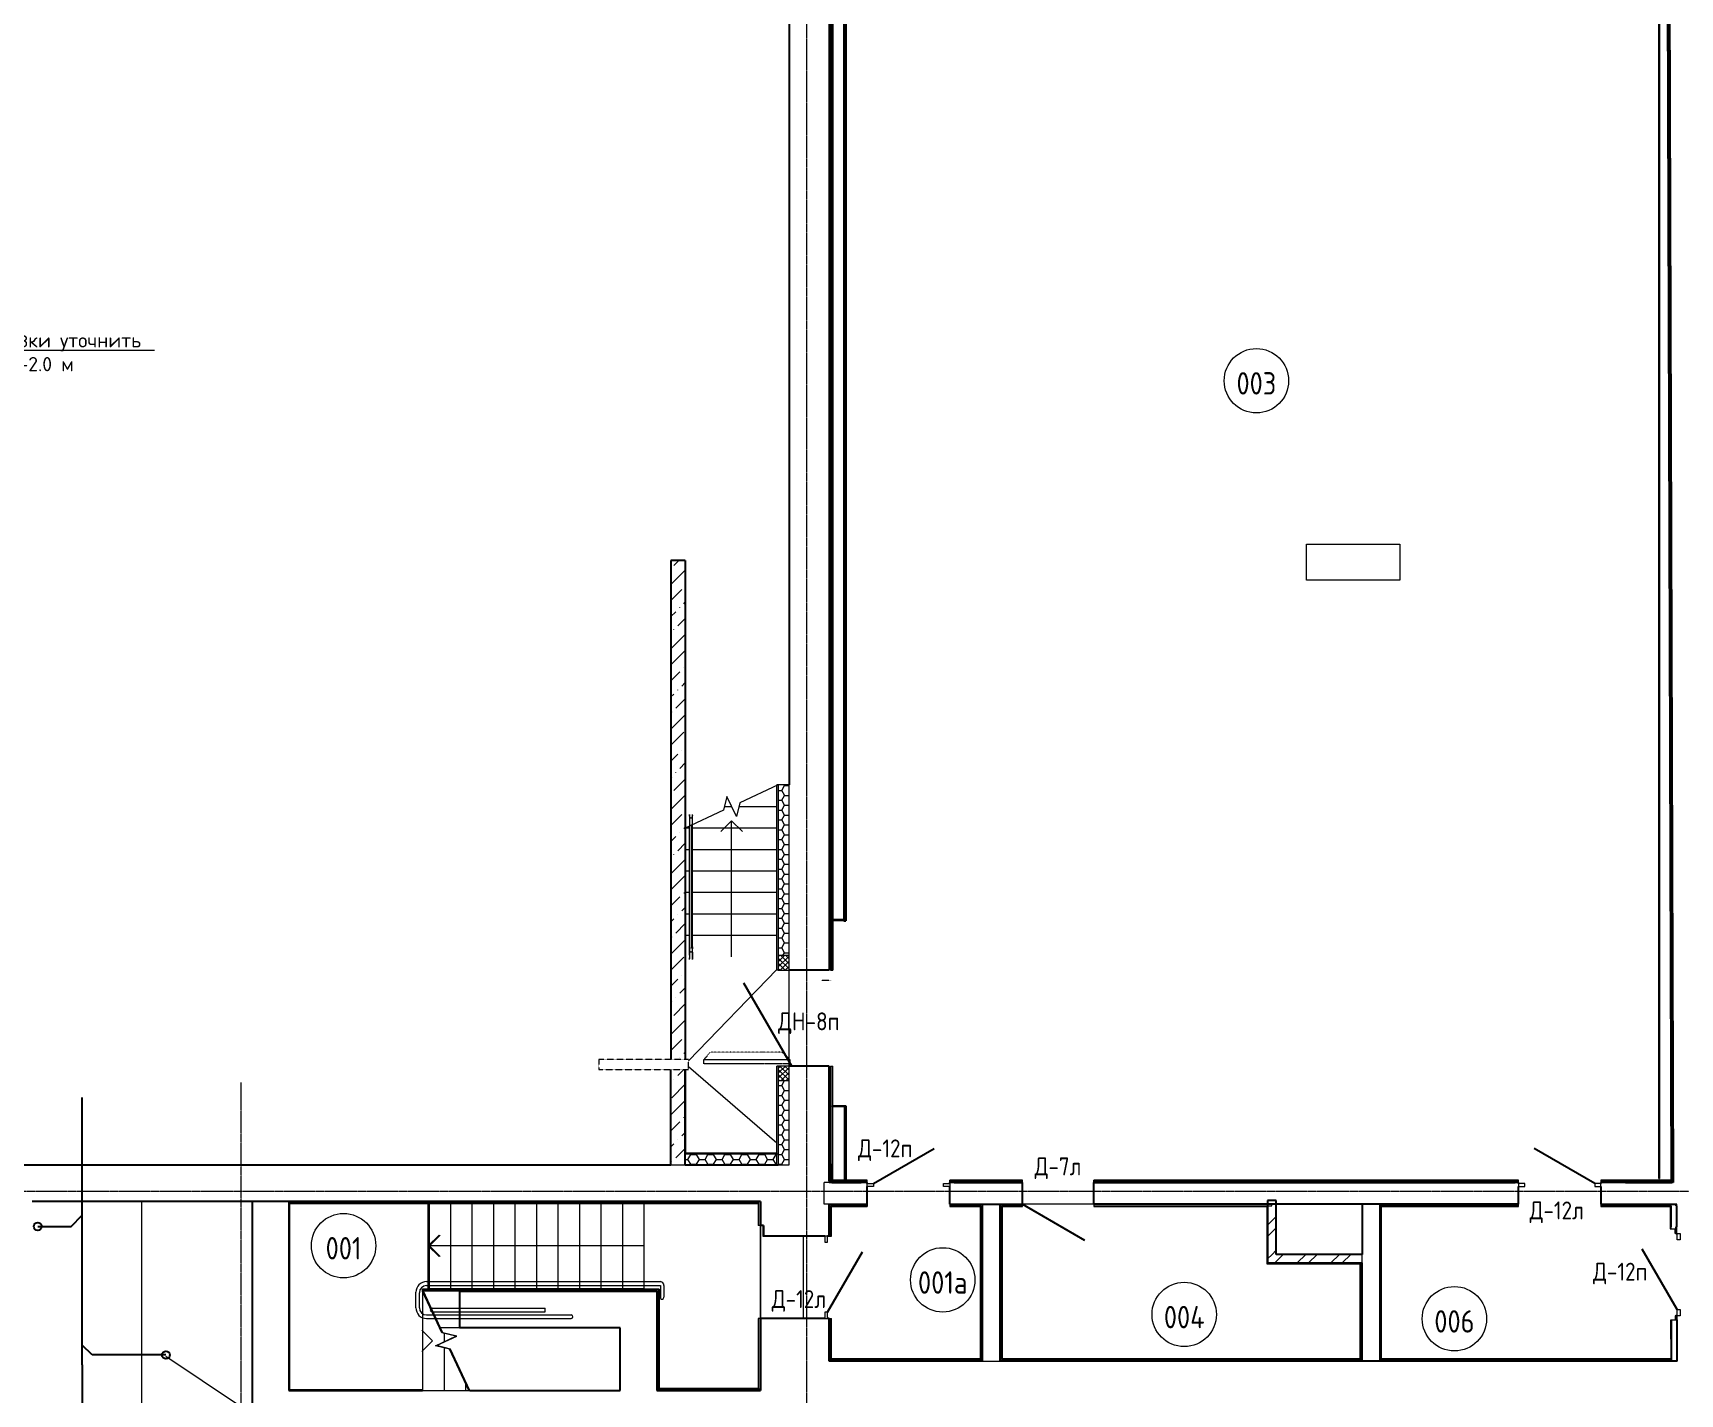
# Model space of a CAD drawing. Header units: millimetres. Extents: x -10178924 to 11692288, y -947381 to 58396.
# Drawn here: x 7242 to 30247, y 17411 to 36432 of the extents above; entities that cross this region are included whole.
import ezdxf
from ezdxf import colors
from ezdxf.entities.mleader import LeaderData, LeaderLine
from ezdxf.math import Vec2, Vec3

# ---------------------------------------------------------------- set-up
doc = ezdxf.new("R2010")
doc.units = ezdxf.units.MM
for name, pattern in [('ADSK_Линия сетки', [25, 20, -2.5, 0, -2.5]), ('ADSK_Пунктирная_п1', [0.53, 0, -0.53]), ('ADSK_Штриховая_ш3 п1_5', [4.5, 3, -1.5]), ('ADSK_Штрихпунктирная 2 точки_ш15 п1_5 п1_5 п1_5', [19.5, 15, -1.5, 0, -1.5, 0, -1.5])]:
    doc.linetypes.add(name, pattern=pattern)
for name, color, linetype, lineweight in [('!К1', 32, 'Continuous', 30), ('Аннотация', 7, 'Continuous', 18), ('Выноски ВК', 7, 'Continuous', 0), ('Двери', 7, 'Continuous', 9), ('Лестницы', 7, 'Continuous', 9), ('Марки дверей', 7, 'Continuous', 20), ('Ограждение', 7, 'Continuous', 9), ('Оси', 253, 'Continuous', 9), ('Пандусы', 7, 'Continuous', 18), ('Перекрытие', 7, 'Continuous', 18), ('Стены внутренние', 7, 'Continuous', 18), ('Стены наружные', 7, 'Continuous', 18), ('Стены несущие', 7, 'Continuous', 30), ('Стены отделка', 7, 'Continuous', 30), ('Стены штриховка', 7, 'Continuous', 9), ('Стрелки вверх', 7, 'Continuous', 18), ('Узлы', 7, 'Continuous', 18), ('ШТРИХОВКА', 252, 'Continuous', 15)]:
    doc.layers.add(name, color=color, linetype=linetype, lineweight=lineweight)
doc.layers.add('_надписи канализация', color=7, linetype='Continuous')
doc.layers.add('Линии', color=7, linetype='Continuous', lineweight=9, true_color=0x00a600)
doc.styles.add('GOST Common', font='GOST_Common.ttf', dxfattribs={"width": 0.9, "height": 350})
doc.styles.add('GOST Common_2', font='GOST_Common.ttf', dxfattribs={"width": 0.9, "height": 250})
doc.styles.add('ISOCPEUR', font='isocpeui.ttf', dxfattribs={"width": 0.9})
doc.styles.add('PDF ISOCPEUR', font='isocpeur.ttf')
pattern_1 = [(45, (0, 0), (-235.7317, 235.7317), []), (45, (157.15, 0), (-235.7317, 235.7317), [])]
pattern_2 = [(0, (0, 0), (119.062, 68.741), [79.375, -158.75]), (120, (0, 0), (-119.06245, 68.74022), [79.375, -158.75]), (60, (0, 0), (-0.00045, 137.48122), [0, -158.75, 79.375, 0])]
pattern_3 = [(45, (0, 0), (-35.35534, 35.35534), []), (135, (0, 0), (-35.35534, -35.35534), [])]

# ---------------------------------------------------------------- blocks, each defined once
blk = doc.blocks.new('Высотные отметки - Рамка-12095-План подвала')
at = {"layer": 'Аннотация', "lineweight": 20}
for p, q in [((-6.5, 0), (-6.5, 5)), ((-6.5, 5), (6.5, 5)), ((6.5, 5), (6.5, 0)), ((6.5, 0), (-6.5, 0))]:
    blk.add_line(p, q, dxfattribs=at)
blk = doc.blocks.new('АС_Дверь_Однопольная_Алюминиевая - 1150х2200 алюм ост EIW30 Д12п-6524472-План подвала')
at = {"layer": 'Двери'}
for p, q in [((-450, -420), (-363, -420)), ((-450, -460), (-450, -420)), ((-363, -460), (-450, -460)), ((-363, -420), (-363, -460)), ((613, -420), (700, -420)), ((613, -460), (613, -420)), ((700, -460), (613, -460)), ((700, -420), (700, -460))]:
    blk.add_line(p, q, dxfattribs=at)
at = {"layer": 'Двери', "lineweight": 30}
blk.add_line((613, -460), (-232, -948), dxfattribs=at)
blk = doc.blocks.new('АС_Дверь_Однопольная_Алюминиевая - 1150х2200 алюм ост EIW30 Д12л-6958117-План подвала')
at = {"layer": 'Двери'}
for p, q in [((-363, -420), (-450, -420)), ((-450, -420), (-450, -460)), ((-450, -460), (-363, -460)), ((-363, -460), (-363, -420)), ((700, -420), (613, -420)), ((613, -420), (613, -460)), ((613, -460), (700, -460)), ((700, -460), (700, -420))]:
    blk.add_line(p, q, dxfattribs=at)
at = {"layer": 'Двери', "lineweight": 30}
blk.add_line((-363, -460), (482, -948), dxfattribs=at)
blk = doc.blocks.new('АС_Дверь_Однопольная_Алюминиевая - 1150х2200 алюм ост EIW30 Д12л-6525024-План подвала')
at = {"layer": 'Двери'}
for p, q in [((-363, -98), (-450, -98)), ((-450, -98), (-450, -138)), ((-450, -138), (-363, -138)), ((-363, -138), (-363, -98)), ((700, -98), (613, -98)), ((613, -98), (613, -138)), ((613, -138), (700, -138)), ((700, -138), (700, -98))]:
    blk.add_line(p, q, dxfattribs=at)
at = {"layer": 'Двери', "lineweight": 30}
blk.add_line((-363, -138), (482, -626), dxfattribs=at)
blk = doc.blocks.new('AC_Дверь_Однопольная_Стальная - 1000х2200Н Л Д7л EI30-6473165-План подвала')
at = {"layer": 'Двери', "lineweight": 30}
blk.add_line((500, 153), (-366, 653), dxfattribs=at)
blk = doc.blocks.new('АС_Дверь_Однопольная_Алюминиевая - 1150х2200 алюм ост EIW30 Д12п-6958020-План подвала')
at = {"layer": 'Двери'}
for p, q in [((-450, -98), (-363, -98)), ((-450, -138), (-450, -98)), ((-363, -138), (-450, -138)), ((-363, -98), (-363, -138)), ((613, -98), (700, -98)), ((613, -138), (613, -98)), ((700, -138), (613, -138)), ((700, -98), (700, -138))]:
    blk.add_line(p, q, dxfattribs=at)
at = {"layer": 'Двери', "lineweight": 30}
blk.add_line((613, -138), (-232, -626), dxfattribs=at)
blk = doc.blocks.new('AC_Дверь_Однопольная_Стальная - 1340Х2200h ДН-8п-6920971-План подвала')
at = {"layer": 'Двери', "lineweight": 30}
blk.add_line((-670, 240), (490, 910), dxfattribs=at)
blk = doc.blocks.new('Ограждение - Ограждение-7023087-План подвала')
at = {"layer": 'Ограждение'}
for p, q in [((16447, 25364), (16417, 25350)), ((16417, 23643), (16417, 25350)), ((16447, 23643), (16447, 25364)), ((16425, 23643), (16417, 23643)), ((16447, 23643), (16440, 23643))]:
    blk.add_line(p, q, dxfattribs=at)
blk = doc.blocks.new('Тип перил - Перила_Внутренний_-7023091-План подвала')
at = {"layer": 'Ограждение'}
for p, q in [((16412, 25503), (16412, 23662)), ((16452, 23662), (16452, 25503)), ((16412, 23631), (16412, 23593)), ((16430, 23593), (16435, 23593)), ((16452, 23593), (16452, 23631))]:
    blk.add_line(p, q, dxfattribs=at)
at = {"layer": 'Ограждение', "flags": 128}
for points in [[(16412, 25503), (16413, 25508), (16413, 25512)], [(16452, 25503), (16452, 25494), (16451, 25486), (16449, 25478), (16447, 25472), (16444, 25466), (16440, 25462), (16436, 25460), (16432, 25459), (16428, 25460), (16425, 25462), (16421, 25466), (16418, 25472), (16416, 25478), (16414, 25486), (16413, 25494), (16412, 25503)], [(16452, 25503), (16452, 25508), (16452, 25512)], [(16412, 23631), (16412, 23633), (16412, 23636), (16412, 23639), (16412, 23642), (16412, 23644), (16412, 23647), (16412, 23650), (16412, 23653), (16412, 23655), (16412, 23658), (16412, 23660), (16412, 23662)], [(16452, 23662), (16452, 23660), (16452, 23657), (16452, 23655), (16452, 23652), (16452, 23649), (16452, 23647), (16452, 23644), (16452, 23641), (16452, 23638), (16452, 23636), (16452, 23633), (16452, 23631)]]:
    blk.add_lwpolyline(points, dxfattribs=at)
blk = doc.blocks.new('Тип перил - D40 шаг 400 прямое со скруглением-6687845-План подвала')
at = {"layer": 'Ограждение'}
for p, q in [((0, 20), (4, 20)), ((0, 2), (0, 0)), ((0, 0), (0, -2)), ((5, -20), (1, -20))]:
    blk.add_line(p, q, dxfattribs=at)
at = {"layer": 'Ограждение', "flags": 128}
for points in [[(100, 20), (100, 20), (100, 20), (99, 20), (99, 20), (98, 20), (97, 20), (96, 20), (95, 20), (94, 20), (92, 20), (90, 20), (89, 20), (87, 20), (85, 20), (83, 20), (80, 20), (78, 20), (75, 20), (72, 20), (70, 20), (67, 20), (64, 20), (61, 20), (57, 20), (54, 20), (51, 20), (47, 20), (44, 20), (40, 20), (36, 20), (32, 20), (29, 20), (25, 20), (21, 20), (17, 20), (13, 20), (9, 20), (5, 20), (1, 20), (0, 20)], [(5, 20), (8, 20), (12, 20), (16, 20), (20, 20), (24, 20), (28, 20), (31, 20), (35, 20), (39, 20), (43, 20), (46, 20), (50, 20), (53, 20), (56, 20), (60, 20), (63, 20), (66, 20), (69, 20)], [(70, 20), (72, 20), (74, 20), (77, 20), (80, 20), (82, 20), (84, 20), (86, 20), (88, 20), (90, 20), (92, 20), (93, 20), (95, 20), (96, 20), (97, 20), (98, 20), (99, 20), (99, 20), (100, 20), (100, 20), (100, 20), (100, 20)], [(100, 20), (101, 20), (102, 20), (102, 20), (103, 20), (104, 20), (105, 19), (106, 19), (106, 19), (107, 19), (108, 18), (109, 18), (109, 18)], [(0, -20), (4, -20), (8, -20), (12, -20), (16, -20), (20, -20), (24, -20), (28, -20), (31, -20), (35, -20), (39, -20), (43, -20), (46, -20), (50, -20), (53, -20), (56, -20), (60, -20), (63, -20), (66, -20), (69, -20), (72, -20), (74, -20), (77, -20), (80, -20), (82, -20), (84, -20), (86, -20), (88, -20), (90, -20), (92, -20), (93, -20), (95, -20), (96, -20), (97, -20), (98, -20), (99, -20), (99, -20), (100, -20), (100, -20), (100, -20), (100, -20)], [(49, -20), (47, -20), (44, -20), (40, -20), (36, -20), (32, -20), (29, -20), (25, -20), (21, -20), (17, -20), (13, -20), (9, -20), (5, -20)], [(100, -20), (100, -20), (100, -20), (99, -20), (99, -20), (98, -20), (97, -20), (96, -20), (95, -20), (94, -20), (92, -20), (90, -20), (89, -20), (87, -20)], [(103, -20), (103, -20), (102, -20), (101, -20), (100, -20), (100, -20)], [(109, -18), (108, -18), (107, -19), (106, -19), (106, -19)]]:
    blk.add_lwpolyline(points, dxfattribs=at)
blk = doc.blocks.new('Тип перил - Перила_Внутренний_-V21-План подвала')
at = {"layer": 'Ограждение'}
for p, q in [((16452, 25367), (16412, 25348)), ((16412, 23653), (16412, 25348)), ((16452, 23653), (16452, 25367)), ((16412, 23631), (16412, 23653)), ((16412, 23593), (16412, 23631)), ((16412, 23593), (16452, 23593)), ((16452, 23631), (16452, 23653)), ((16452, 23593), (16452, 23631))]:
    blk.add_line(p, q, dxfattribs=at)
blk = doc.blocks.new('Тип перил - Перила_Внутренний_-7023104-План подвала')
at = {"layer": 'Ограждение'}
for p, q in [((16412, 25512), (16412, 25503)), ((16452, 25503), (16452, 25512)), ((16412, 23593), (16412, 23583)), ((16452, 23583), (16452, 23593))]:
    blk.add_line(p, q, dxfattribs=at)
blk = doc.blocks.new('Тип перил - Перила_Внутренний_-V22-План подвала')
at = {"layer": 'Ограждение'}
for p, q in [((16412, 23583), (16412, 23593)), ((16452, 23583), (16452, 23593))]:
    blk.add_line(p, q, dxfattribs=at)
blk = doc.blocks.new('оси')
at = {"layer": 'Оси', "linetype": 'ADSK_Линия сетки'}
for p, q in [((24550, -2196), (24550, 46378)), ((16650, -2196), (16650, 23921)), ((-3614, 22400), (62615, 22400))]:
    blk.add_line(p, q, dxfattribs=at)
blk = doc.blocks.new('Подвал')
at = {"layer": 'Стены внутренние', "true_color": 0x0080ff}
for points in [[(18581, 25512), (18581, 42611), (18569, 42611), (18569, 25512)], [(18594, 25512), (18594, 42637), (18582, 42637), (18582, 25512)], [(29949, 20426), (29961, 20426), (29961, 40026), (29949, 40026), (29949, 21383)], [(18569, 24026), (18581, 24026), (18581, 25512), (18569, 25512), (18569, 24031)], [(18582, 24026), (18594, 24026), (18594, 25512), (18582, 25512)], [(18414, 24031), (18569, 24031), (18569, 24043), (18414, 24043)], [(18575, 21428), (18575, 21440), (18414, 21440), (18414, 21428)], [(18594, 20400), (18594, 21440), (18582, 21440), (18582, 20400)]]:
    blk.add_hatch(color=150, dxfattribs=at).paths.add_polyline_path(points)
at = {"layer": 'Стены внутренние', "lineweight": 9}
h = blk.add_hatch(dxfattribs=at)
h.set_pattern_fill('FP_6', color=256, style=0, pattern_type=2)
h.set_pattern_definition([(45, (0, 0), (84.18955, 308.69595), [396.875, -79.375, 3.353, -76.022])])
h.paths.add_polyline_path([(16352, 25512), (16352, 29058), (16152, 29058), (16152, 25512)])
h = blk.add_hatch(dxfattribs=at)
h.set_pattern_fill('FP_7', color=256, style=0, pattern_type=2)
h.set_pattern_definition([(45, (0, 0), (84.19025, 308.69666), [396.875, -79.375, 3.353, -76.022])])
h.paths.add_polyline_path([(16152, 20613), (16352, 20613), (16352, 21945), (16152, 21945), (16152, 21383)])
h.paths.add_polyline_path([(16352, 22085), (16352, 25512), (16152, 25512), (16152, 22085), (16297, 22085)])
h = blk.add_hatch(dxfattribs=at)
h.set_pattern_fill('FP_2', color=256, style=0, pattern_type=2)
h.set_pattern_definition(pattern_1)
h.paths.add_polyline_path([(24487, 19363), (24607, 19363), (24607, 20063), (24487, 20063)])
h = blk.add_hatch(dxfattribs=at)
h.set_pattern_fill('FP_2', color=256, style=0, pattern_type=2)
h.set_pattern_definition(pattern_1)
h.paths.add_polyline_path([(25807, 19243), (25807, 19363), (24487, 19363), (24487, 19243), (25764, 19243)])
at = {"layer": 'Стены наружные', "true_color": 0x6b6b6b}
for points in [[(17651, 25512), (17652, 25512), (17652, 25923), (17632, 25923), (17632, 25512)], [(17189, 20763), (17632, 20763), (17632, 20783), (16352, 20783), (16352, 20763), (16357, 20763)]]:
    blk.add_hatch(color=251, dxfattribs=at).paths.add_polyline_path(points)
h = blk.add_hatch(color=251, dxfattribs=at)
h.paths.add_polyline_path([(17632, 20763), (17652, 20763), (17652, 21995), (17632, 21995), (17632, 20773)])
h.paths.add_polyline_path([(17632, 23335), (17652, 23335), (17652, 25512), (17632, 25512), (17632, 23346)])
at = {"layer": 'Стены наружные', "lineweight": 9}
h = blk.add_hatch(dxfattribs=at)
h.set_pattern_fill('FP_5', color=256, style=0, pattern_type=2)
h.set_pattern_definition([(0, (0, 0), (119.063, 68.741), [79.375, -158.75]), (120, (0, 0), (-119.06245, 68.74022), [79.375, -158.75]), (60, (0, 0), (-0.00045, 137.48122), [0, -158.75, 79.375, 0])])
h.paths.add_polyline_path([(17189, 20613), (17632, 20613), (17632, 20763), (16352, 20763), (16352, 20613), (16357, 20613)])
at = {"layer": 'Узлы', "lineweight": 9}
h = blk.add_hatch(dxfattribs=at)
h.set_pattern_fill('FP_10', color=256, style=0, pattern_type=2)
h.set_pattern_definition(pattern_2)
h.paths.add_polyline_path([(17802, 23538), (17802, 25923), (17652, 25923), (17652, 23538), (17788, 23538)])
h = blk.add_hatch(dxfattribs=at)
h.set_pattern_fill('FP_11', color=256, style=0, pattern_type=2)
h.set_pattern_definition(pattern_3)
h.paths.add_polyline_path([(17802, 23335), (17802, 23538), (17652, 23538), (17652, 23335)])
h = blk.add_hatch(dxfattribs=at)
h.set_pattern_fill('FP_11', color=256, style=0, pattern_type=2)
h.set_pattern_definition(pattern_3)
h.paths.add_polyline_path([(17652, 21792), (17802, 21792), (17802, 21995), (17652, 21995), (17652, 21965)])
h = blk.add_hatch(dxfattribs=at)
h.set_pattern_fill('FP_10', color=256, style=0, pattern_type=2)
h.set_pattern_definition(pattern_2)
h.paths.add_polyline_path([(17652, 20613), (17802, 20613), (17802, 21792), (17652, 21792), (17652, 20773)])
at = {"layer": 'Лестницы'}
for p, q in [((17651, 25926), (17114, 25675)), ((17644, 25923), (17651, 25923)), ((17644, 25923), (17651, 25923)), ((17651, 25923), (17651, 25926)), ((16888, 25570), (16351, 25319)), ((16935, 25764), (16888, 25570)), ((16901, 25623), (17001, 25623)), ((16901, 25623), (17001, 25623)), ((17067, 25481), (16935, 25764)), ((17114, 25675), (17067, 25481)), ((17101, 25623), (17632, 25623)), ((17101, 25623), (17632, 25623)), ((16362, 25323), (16412, 25323)), ((16362, 25323), (16412, 25323)), ((16452, 25323), (17632, 25323)), ((16452, 25323), (17632, 25323)), ((16362, 25023), (16412, 25023)), ((16362, 25023), (16412, 25023)), ((16452, 25023), (17632, 25023)), ((16452, 25023), (17632, 25023)), ((16362, 24723), (16412, 24723)), ((16362, 24723), (16412, 24723)), ((16452, 24723), (17632, 24723)), ((16452, 24723), (17632, 24723)), ((16362, 24423), (16412, 24423)), ((16362, 24423), (16412, 24423)), ((16452, 24423), (17632, 24423)), ((16452, 24423), (17632, 24423)), ((16362, 24123), (16412, 24123)), ((16362, 24123), (16412, 24123)), ((16452, 24123), (17632, 24123)), ((16452, 24123), (17632, 24123)), ((16362, 23823), (16412, 23823)), ((16362, 23823), (16412, 23823)), ((16452, 23823), (17632, 23823)), ((16452, 23823), (17632, 23823)), ((12764, 18882), (12764, 20071)), ((12764, 18882), (12764, 20071)), ((12779, 18882), (12779, 20071)), ((13079, 18882), (13079, 20071)), ((13079, 18882), (13079, 20071)), ((13379, 18882), (13379, 20071)), ((13379, 18882), (13379, 20071)), ((13679, 18882), (13679, 20071)), ((13679, 18882), (13679, 20071)), ((13979, 18882), (13979, 20071)), ((13979, 18882), (13979, 20071)), ((14279, 18882), (14279, 20071)), ((14279, 18882), (14279, 20071)), ((14579, 18882), (14579, 20071)), ((14579, 18882), (14579, 20071)), ((14879, 18882), (14879, 20071)), ((14879, 18882), (14879, 20071)), ((15179, 18882), (15179, 20071)), ((15179, 18882), (15179, 20071)), ((15479, 18882), (15479, 20071)), ((15479, 18882), (15479, 20071)), ((15779, 18882), (15779, 20071)), ((15779, 18882), (15779, 20071)), ((12699, 18882), (12764, 18882)), ((12699, 18879), (12699, 18882)), ((12779, 18882), (12764, 18882)), ((13079, 18882), (12779, 18882)), ((13379, 18882), (13079, 18882)), ((13679, 18882), (13379, 18882)), ((13979, 18882), (13679, 18882)), ((14279, 18882), (13979, 18882)), ((14579, 18882), (14279, 18882)), ((14879, 18882), (14579, 18882)), ((15179, 18882), (14879, 18882)), ((15479, 18882), (15179, 18882)), ((15779, 18882), (15479, 18882)), ((12684, 18845), (12684, 17461)), ((12954, 18266), (12684, 18845)), ((12684, 18845), (12684, 17461)), ((12699, 18847), (12699, 18813)), ((12969, 18267), (12699, 18847)), ((12699, 18847), (12699, 18813)), ((12865, 18087), (13148, 18219)), ((12880, 18088), (13163, 18220)), ((13148, 18219), (12954, 18266)), ((13163, 18220), (12969, 18267)), ((12984, 18259), (12984, 18143)), ((12984, 18259), (12984, 18143)), ((12999, 18260), (12999, 18255)), ((12999, 18260), (12999, 18255)), ((13059, 18040), (12865, 18087)), ((13075, 18041), (12880, 18088)), ((12984, 18058), (12984, 17461)), ((12984, 18058), (12984, 17461)), ((12999, 18150), (12999, 18143)), ((12999, 18150), (12999, 18143)), ((12999, 18059), (12999, 18055)), ((12999, 18059), (12999, 18055)), ((13329, 17461), (13059, 18040)), ((13345, 17461), (13075, 18041)), ((13284, 17559), (13284, 17461)), ((13284, 17559), (13284, 17461)), ((13299, 17560), (13299, 17526)), ((13299, 17560), (13299, 17526)), ((12684, 17461), (12984, 17461)), ((12984, 17461), (13284, 17461)), ((13284, 17461), (13329, 17461)), ((13329, 17461), (13345, 17461))]:
    blk.add_line(p, q, dxfattribs=at)
at = {"layer": 'Линии', "color": 7}
for p, q in [((17802, 25923), (17652, 25923)), ((17652, 25923), (17652, 23538)), ((17802, 23538), (17802, 25923)), ((17652, 23538), (17652, 23335)), ((17802, 23538), (17652, 23538)), ((17802, 23335), (17802, 23538)), ((17652, 23335), (17802, 23335)), ((17652, 21995), (17652, 21792)), ((17802, 21995), (17652, 21995)), ((17802, 21792), (17802, 21995)), ((17652, 21792), (17652, 20613)), ((17652, 21792), (17802, 21792)), ((17802, 20613), (17802, 21792)), ((17652, 20613), (17802, 20613))]:
    blk.add_line(p, q, dxfattribs=at)
at = {"layer": 'Линии', "color": 7, "linetype": 'ADSK_Штриховая_ш3 п1_5', "lineweight": 18}
blk.add_line((18392, 23191), (18252, 23191), dxfattribs=at)
at = {"layer": 'Линии', "color": 7, "linetype": 'ADSK_Штриховая_ш3 п1_5'}
for p, q in [((15147, 22085), (15147, 21945)), ((16397, 22085), (15147, 22085)), ((16397, 21945), (16397, 22085)), ((15147, 21945), (16397, 21945))]:
    blk.add_line(p, q, dxfattribs=at)
at = {"layer": 'Линии', "color": 7, "linetype": 'ADSK_Пунктирная_п1', "ltscale": 0.5}
for p, q in [((16705, 22191), (16612, 22085)), ((17706, 22191), (16705, 22191)), ((17812, 22085), (17706, 22191))]:
    blk.add_line(p, q, dxfattribs=at)
at = {"layer": 'Линии', "color": 7, "linetype": 'ADSK_Штрихпунктирная 2 точки_ш15 п1_5 п1_5 п1_5'}
for p, q in [((16612, 22025), (16612, 22085)), ((16612, 22085), (17812, 22085)), ((17812, 22085), (17812, 22025)), ((17812, 22025), (16612, 22025))]:
    blk.add_line(p, q, dxfattribs=at)
at = {"layer": 'Линии', "color": 7, "lineweight": 18}
for p, q in [((12740, 18983), (16006, 18983)), ((12740, 18927), (16006, 18927)), ((16006, 18927), (16006, 18748)), ((16056, 18927), (16056, 18764)), ((12590, 18617), (12590, 18833)), ((12590, 18617), (12590, 18833)), ((12640, 18617), (12640, 18827)), ((12640, 18617), (12640, 18827)), ((12740, 18517), (14759, 18517)), ((12740, 18467), (14759, 18467)), ((12817, 18611), (14397, 18611)), ((12817, 18561), (14397, 18561)), ((14397, 18561), (14397, 18611))]:
    blk.add_line(p, q, dxfattribs=at)
at = {"layer": 'Линии', "color": 7}
for centre in [(24330, 31572), (11581, 19485), (19949, 19007), (23322, 18524), (27096, 18464)]:
    blk.add_circle(centre, 450, dxfattribs=at)
at = {"layer": 'Линии', "color": 7, "lineweight": 18}
for centre, radius, start, end in [((12740, 18833), 150, 90, 180), ((12740, 18827), 100, 90, 180), ((16000, 18927), 55.5, 0, 84.2731), ((16028, 18764), 27.6, 215.9571, 0), ((12740, 18617), 150, 180, 270), ((12740, 18617), 100, 180, 270), ((12817, 18586), 25, 90, 270), ((14759, 18492), 25, 270, 90)]:
    blk.add_arc(centre, radius, start, end, dxfattribs=at)
at = {"layer": 'Пандусы'}
for p, q in [((17402, 19769), (17402, 18469)), ((18002, 19619), (18002, 18469))]:
    blk.add_line(p, q, dxfattribs=at)
at = {"layer": 'Перекрытие'}
for p, q in [((17632, 23346), (16397, 22066)), ((16397, 21990), (17632, 20920)), ((8760, 20103), (8760, 16435)), ((12764, 18882), (12764, 20071)), ((22061, 20063), (21061, 20063)), ((17402, 18469), (17402, 19769)), ((12699, 18879), (12699, 18882)), ((12699, 18882), (12764, 18882)), ((15748, 18882), (15748, 18879))]:
    blk.add_line(p, q, dxfattribs=at)
at = {"layer": 'Стены внутренние'}
for p, q in [((17802, 21995), (17802, 23335)), ((18382, 20388), (18362, 20388)), ((18362, 20368), (18402, 20368)), ((17435, 19769), (17435, 19619)), ((17435, 19619), (17447, 19619)), ((18362, 19619), (18382, 19619)), ((13198, 18337), (12936, 18337))]:
    blk.add_line(p, q, dxfattribs=at)
at = {"layer": 'Стены наружные'}
blk.add_line((14792, 18879), (14794, 18879), dxfattribs=at)
at = {"layer": 'Стены несущие'}
for p, q in [((17802, 43348), (17802, 25923)), ((18362, 42709), (18362, 23335)), ((18569, 42611), (18569, 24043)), ((18581, 42611), (18581, 24026)), ((18582, 42637), (18582, 24026)), ((18594, 42637), (18594, 24026)), ((30087, 40234), (30152, 20368)), ((29949, 40026), (29949, 20426)), ((29961, 20426), (29961, 40026)), ((16352, 29058), (16152, 29058)), ((16152, 29058), (16152, 22085)), ((16352, 29058), (16352, 22085)), ((18402, 24043), (18569, 24043)), ((18402, 24043), (18402, 24031)), ((18569, 24031), (18402, 24031)), ((18569, 24026), (18569, 24031)), ((18569, 24026), (18581, 24026)), ((18582, 24026), (18594, 24026)), ((18362, 23335), (17802, 23335)), ((16152, 20613), (16152, 21945)), ((16352, 20613), (16352, 21945)), ((18362, 21995), (17802, 21995)), ((18362, 20388), (18362, 21995)), ((18402, 21440), (18575, 21440)), ((18402, 21440), (18402, 21428)), ((18575, 21428), (18402, 21428)), ((18575, 21440), (18575, 21428)), ((18582, 20400), (18582, 21440)), ((18582, 21440), (18594, 21440)), ((18594, 21440), (18594, 20400)), ((3359, 20613), (16152, 20613)), ((16352, 20613), (17652, 20613)), ((18402, 20613), (18382, 20613)), ((18402, 20368), (18402, 20613)), ((18402, 20368), (18811, 20368)), ((18896, 20368), (18402, 20368)), ((18582, 20400), (18594, 20400)), ((18896, 20353), (18896, 20368)), ((18896, 20063), (18896, 20313)), ((21061, 20368), (20046, 20368)), ((20046, 20353), (20046, 20368)), ((20046, 20063), (20046, 20313)), ((20111, 20368), (21061, 20368)), ((21061, 20063), (21061, 20368)), ((22061, 20368), (27945, 20368)), ((22061, 20063), (22061, 20368)), ((27992, 20368), (22061, 20368)), ((27992, 20353), (27992, 20368)), ((27992, 20063), (27992, 20313)), ((30152, 20368), (29142, 20368)), ((29142, 20368), (29142, 20353)), ((29142, 20313), (29142, 20063)), ((29485, 20368), (30132, 20368)), ((29949, 20426), (29961, 20426)), ((17402, 20103), (7230, 20103)), ((10305, 20103), (10305, 13388)), ((10815, 20103), (10815, 17461)), ((17402, 20103), (17402, 19769)), ((18362, 19619), (18362, 20063)), ((18362, 20063), (18896, 20063)), ((20046, 20063), (21061, 20063)), ((20502, 20063), (20502, 17872)), ((20752, 17872), (20752, 20063)), ((27992, 20063), (22061, 20063)), ((24607, 20118), (24487, 20118)), ((24487, 20118), (24487, 19243)), ((24607, 19363), (24607, 20118)), ((25807, 20063), (25807, 19363)), ((26057, 17872), (26057, 20063)), ((29142, 20063), (30187, 20063)), ((30187, 20063), (30187, 20043)), ((30187, 20043), (30202, 20043)), ((30203, 19750), (30202, 20043)), ((17447, 19769), (17402, 19769)), ((17447, 19769), (17447, 19619)), ((18302, 19619), (17447, 19619)), ((18362, 19619), (18342, 19619)), ((30187, 19750), (30187, 19655)), ((30203, 19750), (30187, 19750)), ((30187, 19655), (30207, 19655)), ((30203, 19750), (30203, 19750)), ((25807, 19363), (24607, 19363)), ((24487, 19243), (25807, 19243)), ((25807, 17872), (25807, 19243)), ((13198, 18847), (15956, 18847)), ((13198, 18847), (13198, 18337)), ((15956, 18847), (15956, 17461)), ((18302, 18469), (17402, 18469)), ((17402, 18469), (17402, 17461)), ((18362, 18469), (18342, 18469)), ((18362, 17872), (18362, 18469)), ((30187, 18505), (30187, 18450)), ((30207, 18505), (30187, 18505)), ((30187, 18450), (30207, 18450)), ((30209, 17872), (30207, 18450)), ((15446, 18337), (13198, 18337)), ((15446, 17461), (15446, 18337)), ((20502, 17872), (18362, 17872)), ((30209, 17872), (20752, 17872)), ((10815, 17461), (12684, 17461)), ((13345, 17461), (15446, 17461)), ((15956, 17461), (17402, 17461))]:
    blk.add_line(p, q, dxfattribs=at)
at = {"layer": 'Стены отделка', "lineweight": 9}
for p, q in [((18382, 42649), (18382, 23335)), ((18402, 42649), (18402, 23335)), ((18414, 42637), (18414, 23335)), ((30055, 40234), (30120, 20400)), ((30152, 20368), (30087, 40234)), ((16362, 25923), (16352, 25923)), ((16362, 22085), (16362, 25923)), ((17632, 23335), (17632, 25923)), ((17644, 25923), (17632, 25923)), ((17652, 25923), (17651, 25923)), ((17652, 23335), (17632, 23335)), ((18382, 23335), (18414, 23335)), ((16362, 20783), (16362, 21945)), ((17632, 20613), (17632, 21995)), ((17652, 21995), (17632, 21995)), ((18382, 20388), (18382, 21995)), ((18382, 21995), (18414, 21995)), ((18402, 21995), (18402, 20613)), ((18414, 20400), (18414, 21995)), ((17652, 20763), (16352, 20763)), ((16362, 20783), (17632, 20783)), ((18412, 20388), (18402, 20388)), ((18896, 20400), (18414, 20400)), ((18811, 20388), (18896, 20388)), ((18896, 20368), (18811, 20368)), ((18896, 20368), (18896, 20400)), ((20046, 20368), (20046, 20400)), ((21061, 20400), (20046, 20400)), ((20046, 20388), (20111, 20388)), ((20046, 20368), (20111, 20368)), ((21061, 20368), (21061, 20400)), ((22061, 20368), (22061, 20400)), ((27992, 20400), (22061, 20400)), ((27945, 20388), (27992, 20388)), ((27945, 20368), (27992, 20368)), ((27992, 20368), (27992, 20400)), ((29142, 20400), (29142, 20368)), ((30120, 20400), (29142, 20400)), ((29142, 20388), (29485, 20388)), ((29142, 20368), (29485, 20368)), ((30132, 20388), (30132, 20398)), ((17370, 20071), (10815, 20071)), ((10827, 20083), (10827, 17473)), ((11295, 20083), (12295, 20083)), ((17340, 20103), (17340, 20083)), ((17340, 20083), (17382, 20083)), ((17370, 20071), (17370, 19769)), ((17382, 20083), (17382, 20097)), ((17402, 20097), (17382, 20097)), ((18382, 20043), (18392, 20043)), ((18394, 19619), (18394, 20031)), ((18394, 20031), (18896, 20031)), ((18896, 20043), (18811, 20043)), ((18896, 20063), (18896, 20031)), ((20046, 20063), (20046, 20031)), ((20046, 20043), (20111, 20043)), ((20470, 20031), (20046, 20031)), ((20470, 20031), (20470, 17904)), ((20482, 20043), (20472, 20043)), ((20482, 20043), (20482, 17892)), ((20772, 17893), (20772, 20043)), ((20784, 20031), (21061, 20031)), ((20784, 17905), (20784, 20031)), ((21061, 20031), (21061, 20063)), ((22061, 20063), (22061, 20031)), ((22061, 20031), (24475, 20031)), ((24475, 20031), (24475, 19233)), ((24487, 20043), (24547, 20043)), ((24547, 20043), (24547, 20063)), ((26082, 20043), (26057, 20043)), ((26061, 20043), (26061, 17892)), ((26073, 17904), (26073, 20031)), ((26073, 20031), (27992, 20031)), ((26077, 17892), (26077, 20043)), ((26082, 20063), (26082, 20043)), ((27992, 20043), (27945, 20043)), ((27992, 20031), (27992, 20063)), ((29142, 20063), (29142, 20031)), ((29485, 20043), (29142, 20043)), ((29142, 20031), (30110, 20031)), ((30110, 20031), (30111, 19719)), ((30122, 20043), (30112, 20043)), ((30202, 20063), (30187, 20063)), ((30202, 20043), (30202, 20063)), ((17382, 19769), (17370, 19769)), ((17402, 19769), (17382, 19769)), ((18362, 19619), (18382, 19619)), ((18382, 19769), (18382, 19619)), ((18382, 19619), (18394, 19619)), ((30111, 19719), (30176, 19719)), ((30123, 19719), (30123, 19750)), ((30176, 19719), (30176, 19658)), ((30176, 19658), (30203, 19658)), ((30203, 19658), (30203, 19750)), ((24477, 19231), (25775, 19231)), ((25775, 19231), (25775, 17905)), ((25787, 19243), (25787, 17893)), ((12684, 18847), (12684, 18879)), ((12684, 18879), (13118, 18879)), ((14794, 18867), (12684, 18867)), ((13118, 18867), (13118, 18879)), ((14792, 18879), (13118, 18879)), ((13118, 18867), (13118, 18879)), ((13118, 18867), (14792, 18867)), ((14792, 18867), (14792, 18879)), ((15988, 18879), (14794, 18879)), ((14794, 18867), (14794, 18879)), ((14794, 18867), (15976, 18867)), ((15988, 18879), (15988, 17461)), ((13198, 18847), (12684, 18847)), ((17370, 18469), (17370, 17461)), ((17382, 18469), (17370, 18469)), ((17402, 18469), (17382, 18469)), ((18362, 18469), (18382, 18469)), ((18382, 18469), (18394, 18469)), ((18394, 17904), (18394, 18469)), ((30180, 18442), (30115, 18442)), ((30115, 18442), (30117, 17904)), ((30187, 18505), (30180, 18505)), ((30180, 18505), (30180, 18442)), ((30207, 18450), (30207, 18505)), ((18382, 17892), (18382, 17902)), ((18382, 17892), (20482, 17892)), ((18394, 17904), (20470, 17904)), ((20752, 17873), (25807, 17873)), ((25787, 17893), (20772, 17893)), ((25775, 17905), (20784, 17905)), ((26061, 17892), (30129, 17892)), ((30117, 17904), (26073, 17904)), ((15976, 17493), (17382, 17493)), ((10827, 17473), (12684, 17473)), ((17402, 17481), (15976, 17481)), ((15976, 17481), (15976, 17461))]:
    blk.add_line(p, q, dxfattribs=at)
at = {"layer": 'Стены штриховка'}
for p, q in [((18412, 23335), (18412, 42639)), ((30057, 40234), (30122, 20398)), ((30067, 40234), (30132, 20398)), ((18412, 20398), (18412, 21995)), ((16362, 20783), (16352, 20783)), ((16152, 20613), (16352, 20613)), ((18295, 20063), (18295, 20368)), ((18402, 20368), (18295, 20368)), ((18362, 20388), (18362, 20368)), ((18896, 20398), (18412, 20398)), ((18811, 20388), (18412, 20388)), ((21061, 20398), (20046, 20398)), ((20111, 20388), (21061, 20388)), ((27992, 20398), (22061, 20398)), ((22061, 20388), (27945, 20388)), ((27945, 20388), (27945, 20388)), ((30122, 20398), (29142, 20398)), ((29485, 20388), (29485, 20388)), ((29485, 20388), (30132, 20388)), ((11295, 20083), (10815, 20083)), ((10815, 20073), (17372, 20073)), ((10825, 17471), (10825, 20083)), ((17340, 20083), (12295, 20083)), ((17372, 20073), (17372, 19769)), ((17382, 19769), (17382, 20083)), ((18362, 20063), (18295, 20063)), ((18382, 20043), (18382, 19769)), ((18392, 20043), (18811, 20043)), ((18392, 19619), (18392, 20033)), ((18392, 20033), (18896, 20033)), ((20046, 20033), (20472, 20033)), ((20111, 20043), (20472, 20043)), ((20472, 20033), (20472, 17902)), ((20772, 20043), (21061, 20043)), ((20782, 20033), (21061, 20033)), ((20782, 17903), (20782, 20033)), ((22061, 20043), (24487, 20043)), ((22061, 20033), (24477, 20033)), ((24477, 20033), (24477, 19231)), ((26071, 17902), (26071, 20033)), ((26071, 20033), (27992, 20033)), ((27945, 20043), (26082, 20043)), ((29142, 20033), (30112, 20033)), ((29485, 20043), (30112, 20043)), ((30112, 20033), (30113, 19719)), ((30122, 20043), (30123, 19750)), ((25807, 19243), (25807, 19363)), ((24475, 19233), (25777, 19233)), ((24475, 19233), (24475, 19231)), ((24475, 19231), (24477, 19231)), ((25777, 19233), (25777, 17903)), ((13118, 18877), (12684, 18877)), ((14792, 18877), (13118, 18877)), ((15976, 18877), (14794, 18877)), ((15976, 18879), (15976, 18877)), ((15976, 18867), (15976, 17481)), ((15986, 17461), (15986, 18879)), ((17372, 18469), (17372, 17461)), ((17382, 17461), (17382, 18469)), ((18382, 17902), (18382, 18469)), ((18392, 17902), (18392, 18469)), ((30117, 18442), (30119, 17902)), ((30127, 18442), (30129, 17892)), ((20472, 17902), (18392, 17902)), ((20502, 17872), (20752, 17872)), ((25777, 17903), (20782, 17903)), ((30119, 17902), (26071, 17902)), ((17382, 17491), (15976, 17491)), ((12684, 17471), (10825, 17471))]:
    blk.add_line(p, q, dxfattribs=at)
at = {"layer": 'Стрелки вверх'}
for p, q in [((17001, 25423), (16851, 25273)), ((17001, 25323), (17001, 25423)), ((17001, 25423), (17151, 25273)), ((17001, 25023), (17001, 25323)), ((17001, 24723), (17001, 25023)), ((17001, 24423), (17001, 24723)), ((17001, 24123), (17001, 24423)), ((17001, 23823), (17001, 24123)), ((17001, 23523), (17001, 23823)), ((12764, 19482), (12914, 19632)), ((12779, 19482), (12929, 19632)), ((12779, 19482), (12764, 19482)), ((12764, 19482), (12914, 19332)), ((13079, 19482), (12779, 19482)), ((12779, 19482), (12929, 19332)), ((13379, 19482), (13079, 19482)), ((13679, 19482), (13379, 19482)), ((13979, 19482), (13679, 19482)), ((14279, 19482), (13979, 19482)), ((14579, 19482), (14279, 19482)), ((14879, 19482), (14579, 19482)), ((15179, 19482), (14879, 19482)), ((15479, 19482), (15179, 19482)), ((15779, 19482), (15479, 19482)), ((12822, 18154), (12672, 18304)), ((12822, 18154), (12672, 18004))]:
    blk.add_line(p, q, dxfattribs=at)
at = {"layer": 'Двери', "color": 8, "true_color": 0x7f7f7f, "rotation": 90}
blk.add_blockref('AC_Дверь_Однопольная_Стальная - 1340Х2200h ДН-8п-6920971-План подвала', (18082, 22665), dxfattribs=at)
at = {"layer": 'Двери'}
for name, p, rotation in [('АС_Дверь_Однопольная_Алюминиевая - 1150х2200 алюм ост EIW30 Д12п-6958020-План подвала', (19596, 20216), 180), ('АС_Дверь_Однопольная_Алюминиевая - 1150х2200 алюм ост EIW30 Д12л-6525024-План подвала', (28692, 20216), 180), ('AC_Дверь_Однопольная_Стальная - 1000х2200Н Л Д7л EI30-6473165-План подвала', (21561, 20216), 180), ('АС_Дверь_Однопольная_Алюминиевая - 1150х2200 алюм ост EIW30 Д12л-6958117-План подвала', (17882, 18919), 90), ('АС_Дверь_Однопольная_Алюминиевая - 1150х2200 алюм ост EIW30 Д12п-6524472-План подвала', (30667, 19205), 270)]:
    blk.add_blockref(name, p, dxfattribs=dict(at, rotation=rotation))
at = {"layer": 'Ограждение'}
for name in ['Тип перил - Перила_Внутренний_-7023091-План подвала', 'Тип перил - Перила_Внутренний_-7023104-План подвала', 'Тип перил - Перила_Внутренний_-V21-План подвала', 'Ограждение - Ограждение-7023087-План подвала', 'Тип перил - Перила_Внутренний_-V22-План подвала']:
    blk.add_blockref(name, (0, 0), dxfattribs=at)
at = {"layer": 'Ограждение', "rotation": 270}
blk.add_blockref('Тип перил - D40 шаг 400 прямое со скруглением-6687845-План подвала', (16432, 23593), dxfattribs=at)
at = {"layer": 'ШТРИХОВКА'}
blk.add_blockref('оси', (-6500, -2155), dxfattribs=at)
at = {"layer": 'Аннотация', "lineweight": 9, "char_height": 312.5, "attachment_point": 5, "line_spacing_factor": 1.022766, "style": 'GOST Common'}
for s, insert, width in [('003', (24330, 31535), 520.21), ('001', (11581, 19449), 598.17), ('001а', (19949, 18970), 520.21), ('004', (23322, 18487), 520.21), ('006', (27096, 18427), 520.21)]:
    blk.add_mtext(s, dxfattribs=dict(at, insert=insert, width=width))
at = {"layer": 'Марки дверей', "lineweight": 9, "char_height": 250, "attachment_point": 5, "line_spacing_factor": 1.022766, "style": 'GOST Common_2'}
for s, insert, width in [('\\pxqc,t1.8,3.6,5.4,7.2,9,10.8,12.6,14.4,16.2,18,19.8,21.6,23.4,25.2,27,28.8,30.6,32.4,34.2,36,37.8,39.6,41.4,43.2,45,46.8,48.6,50.4,52.2,54,55.8,57.6;{ДН-8п}', (18079, 22594), 869.4), ('\\pxqc,t1.8,3.6,5.4,7.2,9,10.8,12.6,14.4,16.2,18,19.8,21.6,23.4,25.2,27,28.8,30.6,32.4,34.2,36,37.8,39.6,41.4,43.2,45,46.8,48.6,50.4,52.2,54,55.8,57.6;{Д-12п}', (19146, 20819), 803.7), ('\\pxqc,t1.8,3.6,5.4,7.2,9,10.8,12.6,14.4,16.2,18,19.8,21.6,23.4,25.2,27,28.8,30.6,32.4,34.2,36,37.8,39.6,41.4,43.2,45,46.8,48.6,50.4,52.2,54,55.8,57.6;{Д-7л}', (21558, 20567), 690.3), ('\\pxqc,t1.8,3.6,5.4,7.2,9,10.8,12.6,14.4,16.2,18,19.8,21.6,23.4,25.2,27,28.8,30.6,32.4,34.2,36,37.8,39.6,41.4,43.2,45,46.8,48.6,50.4,52.2,54,55.8,57.6;{Д-12л}', (28524, 19952), 803.7), ('\\pxqc,t1.8,3.6,5.4,7.2,9,10.8,12.6,14.4,16.2,18,19.8,21.6,23.4,25.2,27,28.8,30.6,32.4,34.2,36,37.8,39.6,41.4,43.2,45,46.8,48.6,50.4,52.2,54,55.8,57.6;{Д-12п}', (29412, 19096), 803.7), ('\\pxqc,t1.8,3.6,5.4,7.2,9,10.8,12.6,14.4,16.2,18,19.8,21.6,23.4,25.2,27,28.8,30.6,32.4,34.2,36,37.8,39.6,41.4,43.2,45,46.8,48.6,50.4,52.2,54,55.8,57.6;{Д-12л}', (17940, 18713), 803.7)]:
    blk.add_mtext(s, dxfattribs=dict(at, insert=insert, width=width))
blk = doc.blocks.new('_None')

msp = doc.modelspace()

# ---------------------------------------------------------------- linework, layer by layer
at = {"layer": '!К1'}
for p, q in [((8216.9, 17957.5), (8067.4, 17957.5)), ((9100, 17957.5), (8216.9, 17957.5)), ((7930.9, 17821), (7930.9, 16972.6))]:
    msp.add_line(p, q, dxfattribs=at)
for points in [[(7930.9, 17821), (7930.9, 21554.1)], [(7309.3, 19754.3), (7776.1, 19754.3), (7930.9, 19909)], [(8067.4, 17957.5), (7930.9, 18094)]]:
    msp.add_lwpolyline(points, dxfattribs=at)
for centre in [(7309.3, 19754.3), (9100, 17957.5)]:
    msp.add_circle(centre, 55, dxfattribs=at)

# ---------------------------------------------------------------- block references
at = {"layer": 'Аннотация', "lineweight": 20, "xscale": 99.99999999999993, "yscale": 99.99999999999993, "zscale": 99.99999999999993}
msp.add_blockref('Высотные отметки - Рамка-12095-План подвала', (25681.6, 28786.3), dxfattribs=at)
at = {"layer": 'ШТРИХОВКА'}
msp.add_blockref('Подвал', (0, 0), dxfattribs=at)

# ---------------------------------------------------------------- leaders
at = {"layer": '_надписи канализация', "lineweight": -2}
ml = msp.add_multileader_mtext('Standard', dxfattribs=at)
ml.set_content('\\A1;Приямок{\\Fisocp3|c204; }800{\\fArial|b0|i0|c204|p34;х}800х800(h)\\P{\\fArial|b0|i0|c204|p34;с\\Fisocp3|c204; }насосом дренажным {\\A0;\\H0.91667x;ГНОМ 10-10Г\\A1;\\H1.09091x; \\PN=1,1 кВт \\P (1 раб)\\Fisocp3|c204; \\fISOCPEUR|b0|i0|c204|p34;(закрыть рифленым железом)}', color=256, style='ISOCPEUR')
ml.set_leader_properties(lineweight=13)
ml.set_arrow_properties(name='NONE')
ml.build(insert=Vec2(0, 0))
ml.multileader.update_dxf_attribs({"text_left_attachment_type": 6, "text_right_attachment_type": 6, "dogleg_length": 100, "arrow_head_size": 300, "scale": 100})
ctx = ml.context
ctx.base_point, ctx.scale, ctx.char_height, ctx.arrow_head_size, ctx.landing_gap_size, ctx.plane_origin = Vec3(-127561.8, 31466.1), 100, 250, 300, 0.09, Vec3(-127782.1, 30503.1)
ctx.left_attachment, ctx.right_attachment, ctx.text_align_type = 6, 6, 1
notes = []
notes.append((ctx, [(1, (1, 1, 0), (-122106.9, 31466.1), (-1, 0), 100, [(1, [(-120792.9, 28742.4)], 0, [])])]))
ctx.mtext.insert, ctx.mtext.width, ctx.mtext.alignment, ctx.mtext.flow_direction = Vec3(-125132, 31791.1), 5926.326, 2, 5
ml = msp.add_multileader_mtext('Standard', dxfattribs=at)
ml.set_content('\\A1;Гаситель напора', color=256, style='ISOCPEUR')
ml.set_leader_properties(lineweight=13)
ml.set_arrow_properties(name='NONE')
ml.build(insert=Vec2(0, 0))
ml.multileader.update_dxf_attribs({"text_left_attachment_type": 6, "text_right_attachment_type": 6, "dogleg_length": 100, "arrow_head_size": 300, "scale": 100})
ctx = ml.context
ctx.base_point, ctx.scale, ctx.char_height, ctx.arrow_head_size, ctx.landing_gap_size, ctx.plane_origin = Vec3(-117155.7, 31041.9), 100, 250, 300, 0.09, Vec3(-120246.9, 30078.8)
ctx.left_attachment, ctx.right_attachment, ctx.text_align_type = 6, 6, 1
notes.append((ctx, [(1, (1, 1, 0), (-114571.8, 31041.9), (-1, 0), 100, [(1, [(-113257.8, 28457.5)], 0, [])])]))
ctx.mtext.insert, ctx.mtext.width, ctx.mtext.alignment, ctx.mtext.flow_direction = Vec3(-115996.9, 31366.9), 5926.326, 2, 5
at = {"layer": 'Выноски ВК', "ltscale": 50}
ml = msp.add_multileader_mtext('Standard', dxfattribs=at)
ml.set_content('Место врезки уточнить\\Ph -2.0 м', color=256, style='PDF ISOCPEUR')
ml.set_leader_properties(color=256, linetype='ByLayer', lineweight=-1)
ml.build(insert=Vec2(0, 0))
ml.multileader.update_dxf_attribs({"text_left_attachment_type": 6, "text_right_attachment_type": 6, "dogleg_length": 100, "arrow_head_size": 300})
ctx = ml.context
ctx.base_point, ctx.char_height, ctx.arrow_head_size, ctx.landing_gap_size, ctx.plane_origin = Vec3(5794.4, 31996.9), 200, 300, 0, Vec3(-2461.8, 34078.9)
ctx.left_attachment, ctx.right_attachment, ctx.text_align_type = 6, 6, 1
notes.append((ctx, [(0, (1, 1, 0), (5694.4, 31996.9), (1, 0), 100, [(1, [(3506.6, 30069.6)], 0, [])])]))
ctx.mtext.insert, ctx.mtext.alignment, ctx.mtext.flow_direction = Vec3(7289.4, 32236.9), 2, 5
ml = msp.add_multileader_mtext('Standard', dxfattribs=at)
ml.set_content('Опуск от \\Pтрапа %%C100 ', color=256, style='PDF ISOCPEUR')
ml.set_leader_properties(color=256, linetype='ByLayer', lineweight=-1)
ml.set_arrow_properties(name='NONE')
ml.build(insert=Vec2(0, 0))
ml.multileader.update_dxf_attribs({"text_left_attachment_type": 6, "text_right_attachment_type": 6, "dogleg_length": 100, "arrow_head_size": 300})
ctx = ml.context
ctx.base_point, ctx.char_height, ctx.arrow_head_size, ctx.landing_gap_size, ctx.plane_origin = Vec3(11020.7, 16721.1), 200, 300, 0, Vec3(-606.9, 24115.6)
ctx.left_attachment, ctx.right_attachment = 6, 6
notes.append((ctx, [(0, (1, 1, 0), (10920.7, 16721.1), (1, 0), 100, [(1, [(9100, 17940.9)], 0, [])])]))
ctx.mtext.insert, ctx.mtext.flow_direction = Vec3(11020.7, 16981.1), 5
for ctx, leaders in notes:
    for number, flags, end, landing, length, lines in leaders:
        leader = LeaderData()
        leader.index, (leader.has_last_leader_line, leader.has_dogleg_vector, leader.attachment_direction) = number, flags
        leader.last_leader_point, leader.dogleg_vector, leader.dogleg_length = Vec3(end), Vec3(landing), length
        for number, points, colour, breaks in lines:
            line = LeaderLine()
            line.index, line.vertices, line.color, line.breaks = number, Vec3.list(points), colors.encode_raw_color(colour), breaks
            leader.lines.append(line)
        ctx.leaders.append(leader)

doc.saveas('drawing.dxf')
